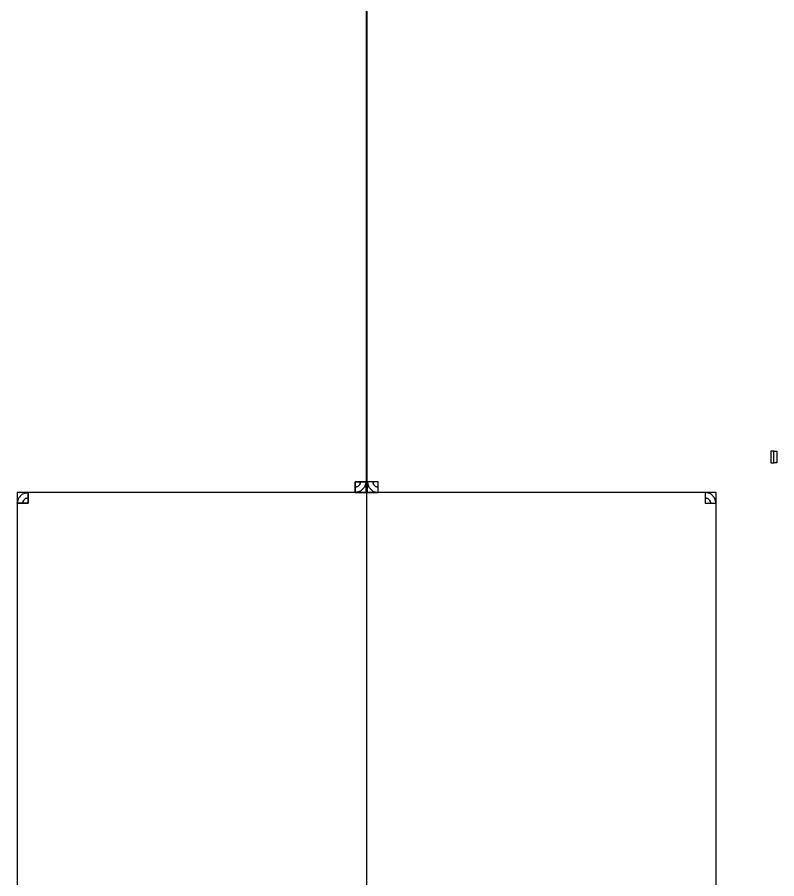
# Model space of a CAD drawing. Extents: x -50899 to 50899, y -48295 to 50898.
# Drawn here: x -25024 to -19755, y 14394 to 20372 of the extents above; entities that cross this region are included whole.
import ezdxf

# ---------------------------------------------------------------- set-up
doc = ezdxf.new("R2010")
doc.units = 0
doc.layers.add('GAP', color=1, linetype='continuous')
doc.layers.add('PIN', color=3, linetype='continuous')

# ---------------------------------------------------------------- blocks, each defined once
blk = doc.blocks.new('C1C')
at = {"layer": 'GAP'}
blk.add_lwpolyline([(5550, 41431.4), (5550, 41511.4), (5530, 41511.4), (5530, 41431.4), (5550, 41431.4)], dxfattribs=at)
blk = doc.blocks.new('C1CGAP')
for points in [[(2729.5, 41224.7), (2729.5, 45960.5), (2720.5, 45960.5), (2720.5, 41224.7), (2729.5, 41224.7)], [(2720.5, 41224.7), (2720.5, 41299.7), (2645.5, 41299.7), (2645.5, 41224.7), (2720.5, 41224.7)], [(2720.5, 41299.7), (2710.5, 41262.2), (2683, 41234.8), (2645.5, 41224.7), (2645.5, 41262.2), (2664.3, 41267.2), (2678, 41281), (2683, 41299.7), (2720.5, 41299.7)], [(2683, 41299.7), (2678, 41281), (2664.3, 41267.2), (2645.5, 41262.2), (2645.5, 41299.7), (2645.5, 41299.7), (2645.5, 41299.7), (2645.5, 41299.7), (2683, 41299.7)], [(2804.5, 41224.7), (2804.5, 41299.7), (2729.5, 41299.7), (2729.5, 41224.7), (2804.5, 41224.7)], [(2729.5, 41299.7), (2739.5, 41262.2), (2767, 41234.8), (2804.5, 41224.7), (2804.5, 41262.2), (2785.8, 41267.2), (2772, 41281), (2767, 41299.7), (2729.5, 41299.7)], [(2767, 41299.7), (2772, 41281), (2785.8, 41267.2), (2804.5, 41262.2), (2804.5, 41299.7), (2804.5, 41299.7), (2804.5, 41299.7), (2804.5, 41299.7), (2767, 41299.7)], [(5149, 35124.7), (5149, 41224.7), (301, 41224.7), (301, 35124.7), (5149, 35124.7)], [(301, 41224.7), (301, 41149.7), (376, 41149.7), (376, 41224.7), (301, 41224.7)], [(301, 41149.7), (311, 41187.2), (338.5, 41214.7), (376, 41224.7), (376, 41187.2), (357.3, 41182.2), (343.5, 41168.5), (338.5, 41149.7), (301, 41149.7)], [(338.5, 41149.7), (343.5, 41168.5), (357.3, 41182.2), (376, 41187.2), (376, 41149.7), (376, 41149.7), (376, 41149.7), (376, 41149.7), (338.5, 41149.7)], [(5074, 41224.7), (5074, 41149.7), (5149, 41149.7), (5149, 41224.7), (5074, 41224.7)], [(5149, 41149.7), (5139, 41187.2), (5111.5, 41214.7), (5074, 41224.7), (5074, 41187.2), (5092.8, 41182.2), (5106.5, 41168.5), (5111.5, 41149.7), (5149, 41149.7)], [(5111.5, 41149.7), (5106.5, 41168.5), (5092.8, 41182.2), (5074, 41187.2), (5074, 41149.7), (5074, 41149.7), (5074, 41149.7), (5074, 41149.7), (5111.5, 41149.7)]]:
    blk.add_lwpolyline(points)
blk = doc.blocks.new('C1CPIN')
for points in [[(2726.5, 41224.7), (2726.5, 45960.5), (2723.5, 45960.5), (2723.5, 41224.7), (2726.5, 41224.7)], [(2683, 41299.7), (2678, 41281), (2664.3, 41267.2), (2645.5, 41262.2), (2645.5, 41262.2), (2664.3, 41267.2), (2678, 41281), (2683, 41299.7), (2683, 41299.7)], [(2683, 41299.7), (2678, 41281), (2664.3, 41267.2), (2645.5, 41262.2), (2645.5, 41262.2), (2664.3, 41267.2), (2678, 41281), (2683, 41299.7), (2683, 41299.7)], [(2767, 41299.7), (2772, 41281), (2785.8, 41267.2), (2804.5, 41262.2), (2804.5, 41262.2), (2785.8, 41267.2), (2772, 41281), (2767, 41299.7), (2767, 41299.7)], [(2767, 41299.7), (2772, 41281), (2785.8, 41267.2), (2804.5, 41262.2), (2804.5, 41262.2), (2785.8, 41267.2), (2772, 41281), (2767, 41299.7), (2767, 41299.7)], [(338.5, 41149.7), (343.5, 41168.5), (357.3, 41182.2), (376, 41187.2), (376, 41187.2), (357.3, 41182.2), (343.5, 41168.5), (338.5, 41149.7), (338.5, 41149.7)], [(338.5, 41149.7), (343.5, 41168.5), (357.3, 41182.2), (376, 41187.2), (376, 41187.2), (357.3, 41182.2), (343.5, 41168.5), (338.5, 41149.7), (338.5, 41149.7)], [(2726.5, 35124.7), (2726.5, 41224.7), (2723.5, 41224.7), (2723.5, 35124.7), (2726.5, 35124.7)], [(5111.5, 41149.7), (5106.5, 41168.5), (5092.8, 41182.2), (5074, 41187.2), (5074, 41187.2), (5092.8, 41182.2), (5106.5, 41168.5), (5111.5, 41149.7), (5111.5, 41149.7)], [(5111.5, 41149.7), (5106.5, 41168.5), (5092.8, 41182.2), (5074, 41187.2), (5074, 41187.2), (5092.8, 41182.2), (5106.5, 41168.5), (5111.5, 41149.7), (5111.5, 41149.7)]]:
    blk.add_lwpolyline(points)
blk = doc.blocks.new('C1D')
at = {"layer": 'GAP'}
blk.add_lwpolyline([(-100, 41431.4), (-100, 41511.4), (-80, 41511.4), (-80, 41431.4), (-100, 41431.4)], dxfattribs=at)

msp = doc.modelspace()

# ---------------------------------------------------------------- block references
for name, p in [('C1C', (-25325, -24150)), ('C1D', (-19675, -24150))]:
    msp.add_blockref(name, p)
at = {"layer": 'GAP'}
msp.add_blockref('C1CGAP', (-25325, -24150), dxfattribs=at)
at = {"layer": 'PIN'}
msp.add_blockref('C1CPIN', (-25325, -24150), dxfattribs=at)

doc.saveas('drawing.dxf')
